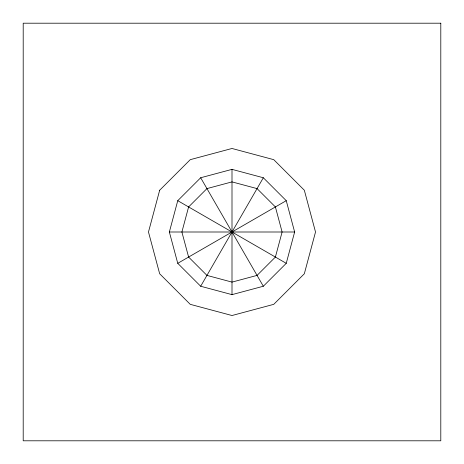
<?xml version="1.0" encoding="UTF-8"?>
<svg xmlns="http://www.w3.org/2000/svg" width="464" height="464" viewBox="0 0 464 464"><rect width="100%" height="100%" fill="white"/><g stroke="black" fill="none" stroke-linecap="round" stroke-linejoin="round"><path stroke-width="0.7" d="M169.36 232L177.753 200.68L200.68 177.753L232 169.36L263.32 177.753L286.247 200.68L294.64 232L286.247 263.32L263.32 286.247L232 294.64L200.68 286.247L177.753 263.32L169.36 232L294.64 232M200.68 286.247L263.32 177.753M177.753 263.32L286.247 200.68M177.753 200.68L286.247 263.32M200.68 177.753L263.32 286.247M232 169.36L232 294.64M159.668 190.24L148.48 232L159.668 273.76L190.24 304.332L232 315.52L273.76 304.332L304.332 273.76L315.52 232L304.332 190.24L273.76 159.668L232 148.48L190.24 159.668L159.668 190.24M188.604 206.944L181.888 232L188.604 257.056L206.944 275.396L232 282.112L257.056 275.396L275.396 257.056L282.112 232L275.396 206.944L257.056 188.604L232 181.888L206.944 188.604L188.604 206.944M440.8 23.2L23.2 23.2L23.2 440.8L440.8 440.8L440.8 23.2"/></g></svg>
